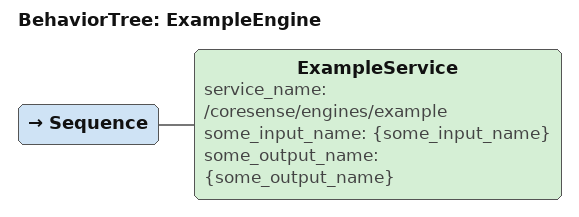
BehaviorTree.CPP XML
<?xml version="1.0" encoding="UTF-8"?>
<root BTCPP_format="4">
  <BehaviorTree ID="ExampleEngine">
    <Sequence>
      <ExampleService service_name="/coresense/engines/example" some_input_name="{some_input_name}" some_output_name="{some_output_name}"/>
    </Sequence>
  </BehaviorTree>
</root>
